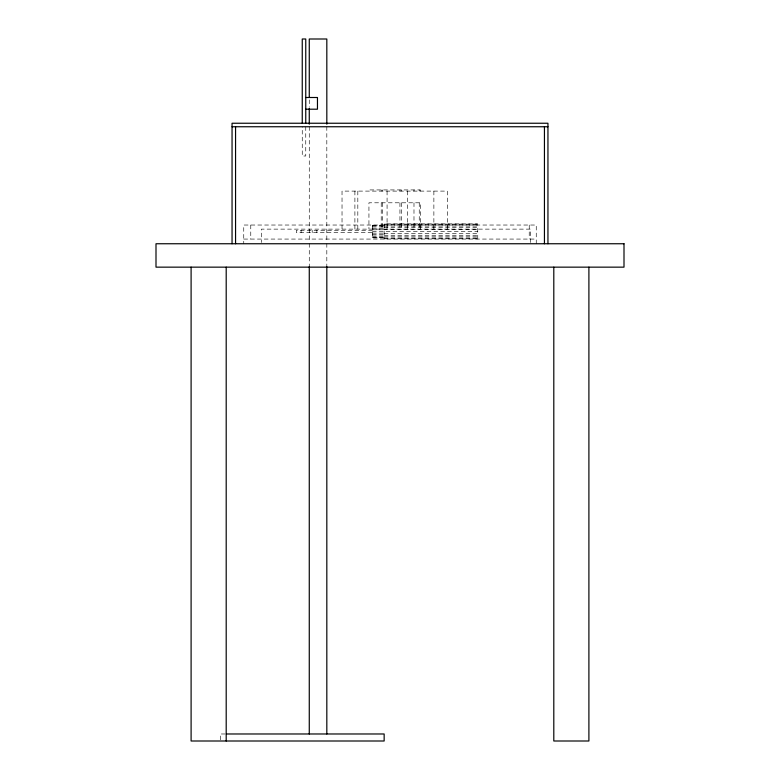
<?xml version="1.0" encoding="UTF-8"?>
<svg xmlns="http://www.w3.org/2000/svg" width="780" height="780" viewBox="0 0 780 780"><rect width="100%" height="100%" fill="white"/><g stroke="black" fill="none" stroke-linecap="round" stroke-linejoin="round"><path stroke-width="0.58" stroke-dasharray="3.9 2.92" d="M384.15 224.123L477.75 224.123M384.15 224.884L477.75 224.884M372.45 225.245L384.15 225.245M372.45 225.888L384.15 225.888M384.15 226.083L477.75 226.083M372.45 226.912L384.15 226.912M384.15 227.662L477.75 227.662M372.45 228.248L384.15 228.248M384.15 229.495L477.75 229.495M372.45 229.798L384.15 229.798M372.45 230.295L296.4 230.295L296.4 232.635L372.45 232.635M372.45 231.465L477.75 231.465M372.45 233.132L384.15 233.132M384.15 233.434L477.75 233.434M372.45 234.682L384.15 234.682M384.15 235.268L477.75 235.268M372.45 236.018L384.15 236.018M384.15 236.847L477.75 236.847M372.45 237.042L384.15 237.042M372.45 237.685L384.15 237.685M384.15 237.9L372.45 237.9L372.45 225.03M384.15 238.046L477.75 238.046M384.15 238.807L477.75 238.807M243.75 239.07L536.25 239.07M225.205 733.98L220.35 733.98L220.35 739.83M536.25 243.75L536.25 225.03L243.75 225.03L243.75 243.75M530.4 242.531L530.4 229.125L261.3 229.125L261.3 242.531M529.23 225.03L529.23 239.07M477.75 239.07L477.75 223.86L384.15 223.86L384.15 239.07M447.33 229.125L447.33 191.1L342.03 191.1L342.03 229.125M433.875 191.1L433.875 229.125M420.42 191.1L420.42 189.93L368.94 189.93L368.94 191.1M420.42 229.125L420.42 202.8L368.94 202.8L368.94 229.125M419.25 189.93L419.25 191.1M419.25 202.8L419.25 229.125M413.985 189.93L413.985 191.1M413.985 202.8L413.985 229.125M407.55 191.1L407.55 229.125M401.7 189.93L401.7 191.1M401.7 202.8L401.7 229.125M399.945 189.93L399.945 191.1M399.945 202.8L399.945 229.125M387.075 191.1L387.075 229.125M382.395 189.93L382.395 191.1M382.395 202.8L382.395 229.125M381.225 189.93L381.225 191.1M381.225 202.8L381.225 229.125M357.825 191.1L357.825 229.125M354.9 191.1L354.9 229.125M326.82 126.633L326.82 242.258M326.82 243.477L326.82 266.604M316.875 230.295L316.875 232.635M312.195 230.295L312.195 232.635M309.27 99.859L309.27 107.162M309.27 126.633L309.27 242.258M309.27 243.477L309.27 266.604M305.76 126.75L305.76 156L302.25 156L302.25 126.75M301.08 230.295L301.08 232.635M250.77 225.03L250.77 239.07"/><path stroke-width="1.17" d="M305.76 97.5L317.46 97.5L317.46 109.2L305.76 109.2M232.05 126.75L547.95 126.75M226.415 733.98L384.15 733.98L384.15 741L191.1 741L191.1 267.15M588.9 267.15L588.9 741L553.8 741L553.8 267.15M547.95 243.75L547.95 123.24L232.05 123.24L232.05 243.75M544.44 126.75L544.44 243.75M326.82 124.195L326.82 39L309.27 39L309.27 97.422M326.82 266.604L326.82 733.98M309.27 108.381L309.27 124.195M309.27 266.604L309.27 733.98M305.76 123.094L305.76 39L302.25 39L302.25 123.094M235.56 126.75L235.56 243.75M226.2 267.15L226.2 741M624 243.75L156 243.75L156 267.15L624 267.15L624 243.75"/></g></svg>
